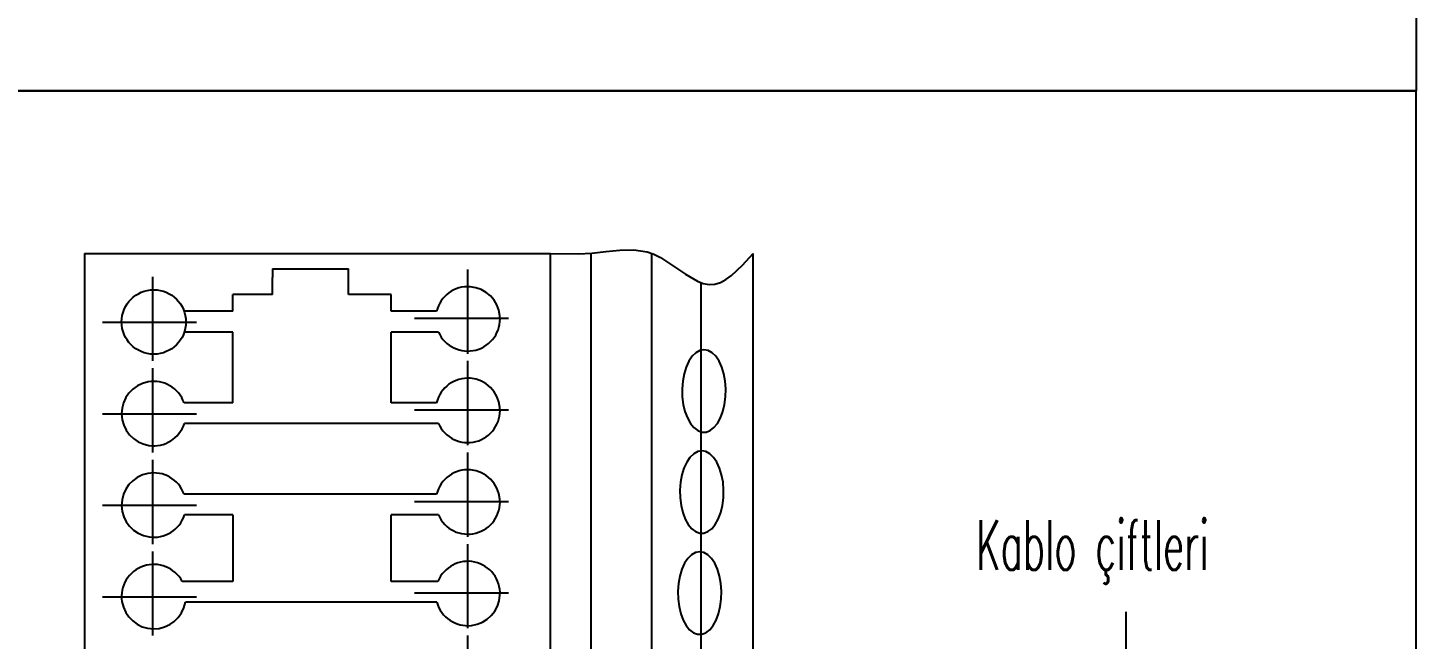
# Model space of a CAD drawing. Header units: millimetres. Extents: x 1852829 to 1882754, y -270850 to -231658.
# Drawn here: x 1879243.4 to 1879562.9, y -257952.1 to -257811.3 of the extents above; entities that cross this region are included whole.
import ezdxf

# ---------------------------------------------------------------- set-up
doc = ezdxf.new("R2010")
doc.units = ezdxf.units.MM
doc.layers.add('00-03', color=7, linetype='Continuous')
doc.styles.add('ERAY', font='romanstw.shx', dxfattribs={"width": 0.8, "height": 20})

msp = doc.modelspace()

# ---------------------------------------------------------------- linework, layer by layer
at = {"layer": '00-03', "ltscale": 5}
msp.add_line((1879002.54, -257825.86), (1879562.88, -257825.86), dxfattribs=at)
at = {"layer": '00-03', "color": 2}
for p, q in [((1879562.88, -257825.86), (1879002.54, -257825.86)), ((1879562.88, -258248.88), (1879562.88, -257825.86))]:
    msp.add_line(p, q, dxfattribs=at)
at = {"layer": '00-03'}
for p, q in [((1879338.98, -257825.86), (1879562.88, -257825.86)), ((1879496.17, -258027.56), (1879496.17, -257945.8))]:
    msp.add_line(p, q, dxfattribs=at)
at = {"layer": '00-03', "color": 7}
for p, q in [((1879256.44, -257863.27), (1879363.68, -257863.27)), ((1879256.44, -257863.27), (1879256.44, -258023.3)), ((1879363.68, -258152.34), (1879363.68, -257863.27)), ((1879373, -258175.65), (1879373, -257863.27)), ((1879386.99, -258209.68), (1879386.99, -257863.27)), ((1879410.3, -258214.34), (1879410.3, -257863.27)), ((1879272.08, -257868.65), (1879272.08, -257888.04)), ((1879299.66, -257866.84), (1879299.66, -257868.8)), ((1879299.66, -257866.84), (1879317.19, -257866.84)), ((1879299.66, -257872.76), (1879299.66, -257868.8)), ((1879317.19, -257872.76), (1879317.19, -257866.84)), ((1879344.55, -257866.97), (1879344.55, -257886.36)), ((1879398.29, -257870.01), (1879398.29, -258207.38)), ((1879299.66, -257872.76), (1879290.58, -257872.76)), ((1879290.58, -257876.59), (1879290.58, -257872.76)), ((1879327, -257872.76), (1879317.19, -257872.76)), ((1879327, -257876.59), (1879327, -257872.76)), ((1879290.58, -257876.59), (1879279.35, -257876.59)), ((1879290.58, -257876.59), (1879279.35, -257876.59)), ((1879337.44, -257876.59), (1879327, -257876.59)), ((1879337.44, -257876.59), (1879327, -257876.59)), ((1879332.35, -257878.21), (1879354.01, -257878.21)), ((1879260.56, -257879.12), (1879282.22, -257879.12)), ((1879290.58, -257881.38), (1879279.41, -257881.38)), ((1879290.58, -257897.65), (1879290.58, -257881.38)), ((1879327, -257897.65), (1879327, -257881.38)), ((1879337.87, -257881.38), (1879327, -257881.38)), ((1879344.55, -257888.04), (1879344.55, -257907.43)), ((1879272.08, -257889.72), (1879272.08, -257909.11)), ((1879290.58, -257897.65), (1879279.35, -257897.65)), ((1879337.44, -257897.65), (1879327, -257897.65)), ((1879260.56, -257900.19), (1879282.22, -257900.19)), ((1879332.35, -257899.28), (1879354.01, -257899.28)), ((1879337.87, -257902.43), (1879279.41, -257902.43)), ((1879344.55, -257909.1), (1879344.55, -257928.5)), ((1879272.08, -257910.79), (1879272.08, -257930.18)), ((1879337.45, -257918.7), (1879279.34, -257918.7)), ((1879260.56, -257921.26), (1879282.22, -257921.26)), ((1879290.58, -257923.49), (1879279.42, -257923.49)), ((1879290.58, -257923.49), (1879290.58, -257938.8)), ((1879327, -257938.8), (1879327, -257923.49)), ((1879337.86, -257923.49), (1879327, -257923.49)), ((1879332.35, -257920.35), (1879354.01, -257920.35)), ((1879272.08, -257931.86), (1879272.08, -257951.25)), ((1879344.55, -257930.17), (1879344.55, -257949.57)), ((1879290.58, -257938.8), (1879278.91, -257938.8)), ((1879337.76, -257938.8), (1879327, -257938.8)), ((1879260.56, -257942.33), (1879282.22, -257942.33)), ((1879332.35, -257941.42), (1879354.01, -257941.42)), ((1879337.51, -257943.58), (1879279.66, -257943.58)), ((1879344.55, -257951.24), (1879344.55, -257970.64))]:
    msp.add_line(p, q, dxfattribs=at)
at = {"layer": '00-03', "color": 2}
msp.add_lwpolyline([(1879000.41, -257129.77), (1879562.88, -257129.77), (1879562.88, -257825.86), (1879000.41, -257825.86)], close=True, dxfattribs=at)
at = {"layer": '00-03', "color": 7, "flags": 128}
msp.add_lwpolyline([(1879363.68, -257863.27), (1879370.01, -257863.41), (1879373.2, -257863.25), (1879376.42, -257862.88), (1879379.64, -257862.53), (1879382.82, -257862.45), (1879385.94, -257862.93), (1879387.47, -257863.46), (1879388.97, -257864.2), (1879394.74, -257868.04), (1879397.49, -257869.67), (1879398.83, -257870.19), (1879400.16, -257870.46), (1879401.47, -257870.39), (1879402.76, -257869.99), (1879404.04, -257869.31), (1879405.3, -257868.39), (1879407.81, -257866.02), (1879410.3, -257863.27)], dxfattribs=at)
for points in [[(1879398.97, -257885.46), (1879398.02, -257885.63), (1879397.1, -257886.14), (1879396.25, -257886.96), (1879395.5, -257888.08), (1879394.87, -257889.44), (1879394.39, -257891), (1879394.08, -257892.71), (1879393.95, -257894.49), (1879393.99, -257896.29), (1879394.22, -257898.05), (1879394.61, -257899.69), (1879395.17, -257901.16), (1879395.86, -257902.4), (1879396.66, -257903.38), (1879397.55, -257904.05), (1879398.49, -257904.39), (1879399.45, -257904.39), (1879400.39, -257904.05), (1879401.27, -257903.38), (1879402.08, -257902.4), (1879402.77, -257901.16), (1879403.33, -257899.69), (1879403.72, -257898.05), (1879403.95, -257896.29), (1879403.99, -257894.49), (1879403.86, -257892.71), (1879403.54, -257891), (1879403.07, -257889.44), (1879402.44, -257888.08), (1879401.69, -257886.96), (1879400.84, -257886.14), (1879399.92, -257885.63)], [(1879398.48, -257908.72), (1879397.53, -257908.9), (1879396.61, -257909.4), (1879395.76, -257910.23), (1879395.01, -257911.34), (1879394.38, -257912.71), (1879393.9, -257914.27), (1879393.59, -257915.97), (1879393.46, -257917.76), (1879393.5, -257919.56), (1879393.73, -257921.31), (1879394.12, -257922.95), (1879394.68, -257924.42), (1879395.37, -257925.67), (1879396.17, -257926.64), (1879397.06, -257927.31), (1879398, -257927.65), (1879398.96, -257927.65), (1879399.9, -257927.31), (1879400.78, -257926.64), (1879401.59, -257925.67), (1879402.28, -257924.42), (1879402.83, -257922.95), (1879403.23, -257921.31), (1879403.46, -257919.56), (1879403.5, -257917.76), (1879403.37, -257915.97), (1879403.05, -257914.27), (1879402.58, -257912.71), (1879401.95, -257911.34), (1879401.2, -257910.23), (1879400.35, -257909.4), (1879399.43, -257908.9)], [(1879397.99, -257931.99), (1879397.04, -257932.16), (1879396.12, -257932.67), (1879395.27, -257933.5), (1879394.52, -257934.61), (1879393.89, -257935.97), (1879393.41, -257937.54), (1879393.1, -257939.24), (1879392.97, -257941.03), (1879393.01, -257942.83), (1879393.24, -257944.58), (1879393.63, -257946.22), (1879394.19, -257947.69), (1879394.88, -257948.93), (1879395.68, -257949.91), (1879396.57, -257950.58), (1879397.51, -257950.92), (1879398.47, -257950.92), (1879399.41, -257950.58), (1879400.29, -257949.91), (1879401.1, -257948.93), (1879401.79, -257947.69), (1879402.34, -257946.22), (1879402.74, -257944.58), (1879402.97, -257942.83), (1879403.01, -257941.03), (1879402.88, -257939.24), (1879402.56, -257937.54), (1879402.09, -257935.97), (1879401.46, -257934.61), (1879400.71, -257933.5), (1879399.86, -257932.67), (1879398.94, -257932.16)]]:
    msp.add_lwpolyline(points, close=True, dxfattribs=at)
at = {"layer": '00-03', "color": 7}
msp.add_circle((1879272.37, -257879.07), 7.41, dxfattribs=at)
for centre, start, end in [((1879344.64, -257878.35), 204.0807, 166.2392), ((1879272.37, -257900.14), 19.6316, 341.9456), ((1879344.64, -257899.42), 203.9522, 166.1183), ((1879272.37, -257921.21), 19.7563, 342.069), ((1879344.64, -257920.49), 203.8238, 165.9974), ((1879272.37, -257942.28), 27.9854, 349.8256), ((1879344.64, -257941.56), 195.8249, 158.0873)]:
    msp.add_arc(centre, 7.41, start, end, dxfattribs=at)

# ---------------------------------------------------------------- texts
at = {"layer": '00-03', "color": 2, "style": 'ERAY', "width": 0.55}
msp.add_text('Kablo çiftleri', height=11.4129, dxfattribs=at).set_placement((1879461.59, -257936.13))

doc.saveas('drawing.dxf')
